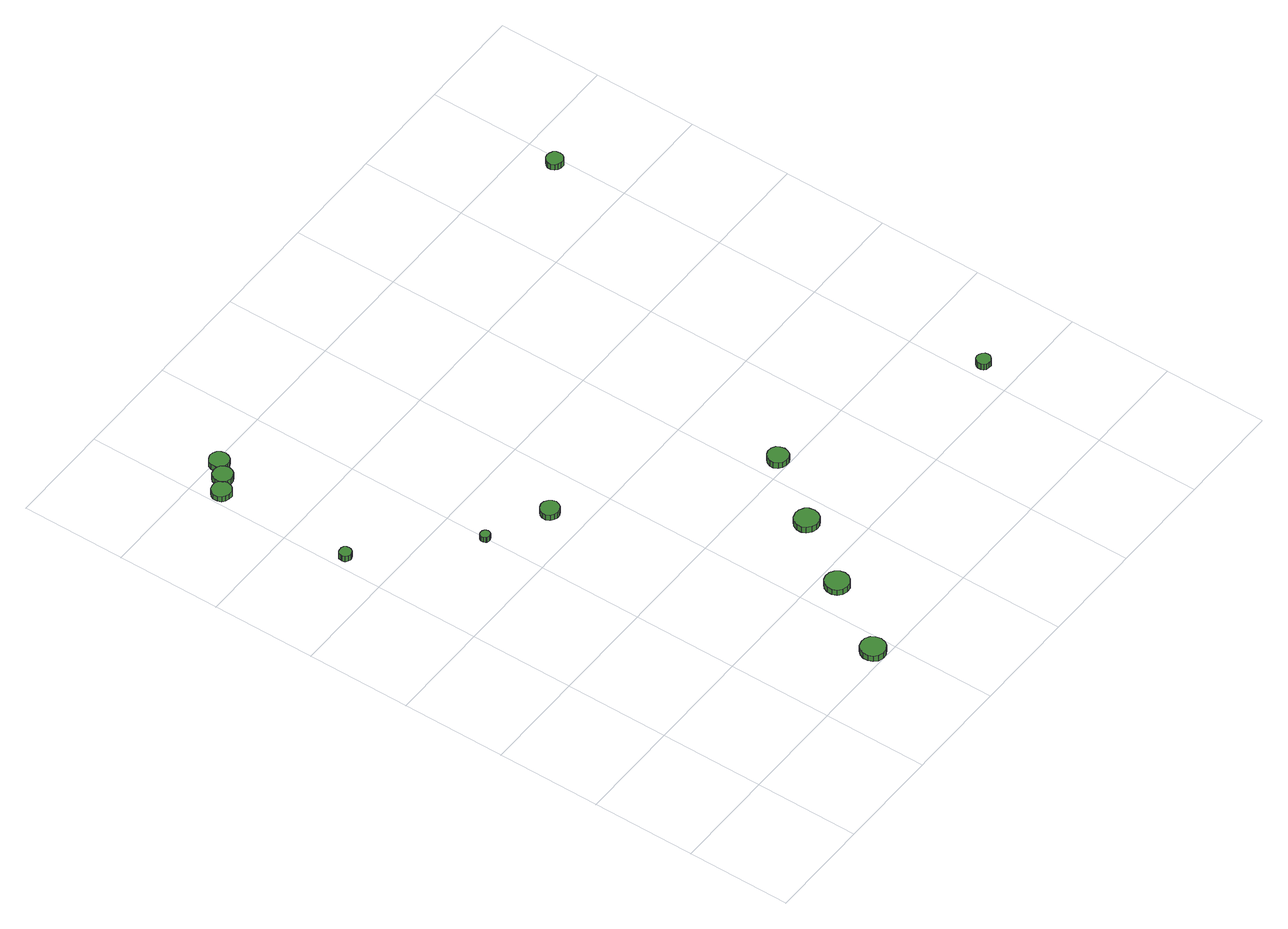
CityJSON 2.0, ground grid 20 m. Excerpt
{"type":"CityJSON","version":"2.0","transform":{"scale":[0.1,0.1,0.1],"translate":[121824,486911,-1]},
"CityObjects":{
"tree1":{"type":"SolitaryVegetationObject","attributes":{"function":"something"},"geometry":[{"type":"MultiSurface","lod":"1","boundaries":[[[0,1,2,3,4,5,6,7,8,9,10,11,12,13,14]],[[15,16,17,18,19,20,21,22,23,24,25,26,27,28,29]],[[0,29,28,1]],[[1,28,27,2]],[[2,27,26,3]],[[3,26,25,4]],[[4,25,24,5]],[[5,24,23,6]],[[6,23,22,7]],[[7,22,21,8]],[[8,21,20,9]],[[9,20,19,10]],[[10,19,18,11]],[[11,18,17,12]],[[12,17,16,13]],[[13,16,15,14]],[[14,15,29,0]]]}]},
"tree2":{"type":"SolitaryVegetationObject","attributes":{"function":"something"},"geometry":[{"type":"MultiSurface","lod":"1","boundaries":[[[30,31,32,33,34,35,36,37,38,39,40,41,42,43,44]],[[45,46,47,48,49,50,51,52,53,54,55,56,57,58,59]],[[30,59,58,31]],[[31,58,57,32]],[[32,57,56,33]],[[33,56,55,34]],[[34,55,54,35]],[[35,54,53,36]],[[36,53,52,37]],[[37,52,51,38]],[[38,51,50,39]],[[39,50,49,40]],[[40,49,48,41]],[[41,48,47,42]],[[42,47,46,43]],[[43,46,45,44]],[[44,45,59,30]]]}]},
"tree3":{"type":"SolitaryVegetationObject","attributes":{"function":"something"},"geometry":[{"type":"MultiSurface","lod":"1","boundaries":[[[60,61,62,63,64,65,66,67,68,69,70,71,72,73,74]],[[75,76,77,78,79,80,81,82,83,84,85,86,87,88,89]],[[60,89,88,61]],[[61,88,87,62]],[[62,87,86,63]],[[63,86,85,64]],[[64,85,84,65]],[[65,84,83,66]],[[66,83,82,67]],[[67,82,81,68]],[[68,81,80,69]],[[69,80,79,70]],[[70,79,78,71]],[[71,78,77,72]],[[72,77,76,73]],[[73,76,75,74]],[[74,75,89,60]]]}]},
"tree4":{"type":"SolitaryVegetationObject","attributes":{"function":"something"},"geometry":[{"type":"MultiSurface","lod":"1","boundaries":[[[90,91,92,93,94,95,96,97,98,99,100,101,102,103,104]],[[105,106,107,108,109,110,111,112,113,114,115,116,117,118,119]],[[90,119,118,91]],[[91,118,117,92]],[[92,117,116,93]],[[93,116,115,94]],[[94,115,114,95]],[[95,114,113,96]],[[96,113,112,97]],[[97,112,111,98]],[[98,111,110,99]],[[99,110,109,100]],[[100,109,108,101]],[[101,108,107,102]],[[102,107,106,103]],[[103,106,105,104]],[[104,105,119,90]]]}]},
"tree5":{"type":"SolitaryVegetationObject","attributes":{"function":"something"},"geometry":[{"type":"MultiSurface","lod":"1","boundaries":[[[120,121,122,123,124,125,126,127,128,129,130,131,132,133,134]],[[135,136,137,138,139,140,141,142,143,144,145,146,147,148,149]],[[120,149,148,121]],[[121,148,147,122]],[[122,147,146,123]],[[123,146,145,124]],[[124,145,144,125]],[[125,144,143,126]],[[126,143,142,127]],[[127,142,141,128]],[[128,141,140,129]],[[129,140,139,130]],[[130,139,138,131]],[[131,138,137,132]],[[132,137,136,133]],[[133,136,135,134]],[[134,135,149,120]]]}]},
"tree6":{"type":"SolitaryVegetationObject","attributes":{"function":"something"},"geometry":[{"type":"MultiSurface","lod":"1","boundaries":[[[150,151,152,153,154,155,156,157,158,159,160,161,162,163,164]],[[165,166,167,168,169,170,171,172,173,174,175,176,177,178,179]],[[150,179,178,151]],[[151,178,177,152]],[[152,177,176,153]],[[153,176,175,154]],[[154,175,174,155]],[[155,174,173,156]],[[156,173,172,157]],[[157,172,171,158]],[[158,171,170,159]],[[159,170,169,160]],[[160,169,168,161]],[[161,168,167,162]],[[162,167,166,163]],[[163,166,165,164]],[[164,165,179,150]]]}]},
"tree7":{"type":"SolitaryVegetationObject","attributes":{"function":"something"},"geometry":[{"type":"MultiSurface","lod":"1","boundaries":[[[180,181,182,183,184,185,186,187,188,189,190,191,192,193,194]],[[195,196,197,198,199,200,201,202,203,204,205,206,207,208,209]],[[180,209,208,181]],[[181,208,207,182]],[[182,207,206,183]],[[183,206,205,184]],[[184,205,204,185]],[[185,204,203,186]],[[186,203,202,187]],[[187,202,201,188]],[[188,201,200,189]],[[189,200,199,190]],[[190,199,198,191]],[[191,198,197,192]],[[192,197,196,193]],[[193,196,195,194]],[[194,195,209,180]]]}]},
"tree8":{"type":"SolitaryVegetationObject","attributes":{"function":"something"},"geometry":[{"type":"MultiSurface","lod":"1","boundaries":[[[210,211,212,213,214,215,216,217,218,219,220,221,222,223,224]],[[225,226,227,228,229,230,231,232,233,234,235,236,237,238,239]],[[210,239,238,211]],[[211,238,237,212]],[[212,237,236,213]],[[213,236,235,214]],[[214,235,234,215]],[[215,234,233,216]],[[216,233,232,217]],[[217,232,231,218]],[[218,231,230,219]],[[219,230,229,220]],[[220,229,228,221]],[[221,228,227,222]],[[222,227,226,223]],[[223,226,225,224]],[[224,225,239,210]]]}]},
"tree9":{"type":"SolitaryVegetationObject","attributes":{"function":"something"},"geometry":[{"type":"MultiSurface","lod":"1","boundaries":[[[240,241,242,243,244,245,246,247,248,249,250,251,252,253,254]],[[255,256,257,258,259,260,261,262,263,264,265,266,267,268,269]],[[240,269,268,241]],[[241,268,267,242]],[[242,267,266,243]],[[243,266,265,244]],[[244,265,264,245]],[[245,264,263,246]],[[246,263,262,247]],[[247,262,261,248]],[[248,261,260,249]],[[249,260,259,250]],[[250,259,258,251]],[[251,258,257,252]],[[252,257,256,253]],[[253,256,255,254]],[[254,255,269,240]]]}]},
"tree10":{"type":"SolitaryVegetationObject","attributes":{"function":"something"},"geometry":[{"type":"MultiSurface","lod":"1","boundaries":[[[270,271,272,273,274,275,276,277,278,279,280,281,282,283,284]],[[285,286,287,288,289,290,291,292,293,294,295,296,297,298,299]],[[270,299,298,271]],[[271,298,297,272]],[[272,297,296,273]],[[273,296,295,274]],[[274,295,294,275]],[[275,294,293,276]],[[276,293,292,277]],[[277,292,291,278]],[[278,291,290,279]],[[279,290,289,280]],[[280,289,288,281]],[[281,288,287,282]],[[282,287,286,283]],[[283,286,285,284]],[[284,285,299,270]]]}]},
"tree11":{"type":"SolitaryVegetationObject","attributes":{"function":"something"},"geometry":[{"type":"MultiSurface","lod":"1","boundaries":[[[300,301,302,303,304,305,306,307,308,309,310,311,312,313,314]],[[315,316,317,318,319,320,321,322,323,324,325,326,327,328,329]],[[300,329,328,301]],[[301,328,327,302]],[[302,327,326,303]],[[303,326,325,304]],[[304,325,324,305]],[[305,324,323,306]],[[306,323,322,307]],[[307,322,321,308]],[[308,321,320,309]],[[309,320,319,310]],[[310,319,318,311]],[[311,318,317,312]],[[312,317,316,313]],[[313,316,315,314]],[[314,315,329,300]]]}]},
"tree12":{"type":"SolitaryVegetationObject","attributes":{"function":"something"},"geometry":[{"type":"MultiSurface","lod":"1","boundaries":[[[330,331,332,333,334,335,336,337,338,339,340,341,342,343,344]],[[345,346,347,348,349,350,351,352,353,354,355,356,357,358,359]],[[330,359,358,331]],[[331,358,357,332]],[[332,357,356,333]],[[333,356,355,334]],[[334,355,354,335]],[[335,354,353,336]],[[336,353,352,337]],[[337,352,351,338]],[[338,351,350,339]],[[339,350,349,340]],[[340,349,348,341]],[[341,348,347,342]],[[342,347,346,343]],[[343,346,345,344]],[[344,345,359,330]]]}]}
},
"vertices":[
[36,888,24],[35,893,24],[32,897,24],[28,899,24],[23,899,24],[19,898,24],[15,895,24],[13,890,24],[13,886,24],[15,881,24],[19,878,24],[23,876,24],[28,877,24],[32,879,24],[35,883,24],[35,883,11],[32,879,11],[28,877,11],[23,876,11],[19,878,11],[15,881,11],[13,886,11],[13,890,11],[15,895,11],[19,898,11],[23,899,11],[28,899,11],[32,897,11],[35,893,11],[36,888,11],
[38,1145,26],[36,1153,26],[32,1159,26],[25,1163,26],[17,1163,26],[10,1161,26],[4,1156,26],[1,1149,26],[1,1141,26],[4,1134,26],[10,1129,26],[17,1127,26],[25,1127,26],[32,1131,26],[36,1137,26],[36,1137,14],[32,1131,14],[25,1127,14],[17,1127,14],[10,1129,14],[4,1134,14],[1,1141,14],[1,1149,14],[4,1156,14],[10,1161,14],[17,1163,14],[25,1163,14],[32,1159,14],[36,1153,14],[38,1145,14],
[393,24,22],[391,34,22],[386,42,22],[377,47,22],[368,48,22],[358,45,22],[351,38,22],[347,29,22],[347,20,22],[351,11,22],[358,4,22],[368,1,22],[377,2,22],[386,7,22],[391,15,22],[391,15,9],[386,7,9],[377,2,9],[368,1,9],[358,4,9],[351,11,9],[347,20,9],[347,29,9],[351,38,9],[358,45,9],[368,48,9],[377,47,9],[386,42,9],[391,34,9],[393,24,9],
[193,708,42],[192,711,42],[190,714,42],[187,716,42],[183,717,42],[179,716,42],[177,713,42],[175,710,42],[175,706,42],[177,702,42],[179,700,42],[183,699,42],[187,699,42],[190,701,42],[192,704,42],[192,704,30],[190,701,30],[187,699,30],[183,699,30],[179,700,30],[177,702,30],[175,706,30],[175,710,30],[177,713,30],[179,716,30],[183,717,30],[187,716,30],[190,714,30],[192,711,30],[193,708,30],
[68,1164,27],[66,1171,27],[62,1178,27],[55,1181,27],[48,1182,27],[40,1180,27],[34,1175,27],[31,1168,27],[31,1160,27],[34,1153,27],[40,1148,27],[48,1145,27],[55,1146,27],[62,1150,27],[66,1156,27],[66,1156,14],[62,1150,14],[55,1146,14],[48,1145,14],[40,1148,14],[34,1153,14],[31,1160,14],[31,1168,14],[34,1175,14],[40,1180,14],[48,1182,14],[55,1181,14],[62,1178,14],[66,1171,14],[68,1164,14],
[93,1189,26],[91,1197,26],[87,1203,26],[80,1207,26],[72,1208,26],[65,1205,26],[59,1200,26],[56,1193,26],[56,1185,26],[59,1178,26],[65,1173,26],[72,1171,26],[80,1171,26],[87,1175,26],[91,1182,26],[91,1182,14],[87,1175,14],[80,1171,14],[72,1171,14],[65,1173,14],[59,1178,14],[56,1185,14],[56,1193,14],[59,1200,14],[65,1205,14],[72,1208,14],[80,1207,14],[87,1203,14],[91,1197,14],[93,1189,14],
[323,658,34],[321,665,34],[317,671,34],[310,675,34],[303,676,34],[296,673,34],[290,668,34],[287,662,34],[287,654,34],[290,647,34],[296,643,34],[303,640,34],[310,641,34],[317,645,34],[321,651,34],[321,651,21],[317,645,21],[310,641,21],[303,640,21],[296,643,21],[290,647,21],[287,654,21],[287,662,21],[290,668,21],[296,673,21],[303,676,21],[310,675,21],[317,671,21],[321,665,21],[323,658,21],
[482,164,24],[480,173,24],[474,181,24],[466,186,24],[456,187,24],[447,184,24],[440,178,24],[436,169,24],[436,159,24],[440,150,24],[447,144,24],[456,141,24],[466,142,24],[474,147,24],[480,155,24],[480,155,12],[474,147,12],[466,142,12],[456,141,12],[447,144,12],[440,150,12],[436,159,12],[436,169,12],[440,178,12],[447,184,12],[456,187,12],[466,186,12],[474,181,12],[480,173,12],[482,164,12],
[567,289,30],[565,299,30],[560,306,30],[551,311,30],[542,312,30],[533,309,30],[525,303,30],[521,294,30],[521,284,30],[525,276,30],[533,269,30],[542,266,30],[551,267,30],[560,272,30],[565,280,30],[565,280,17],[560,272,17],[551,267,17],[542,266,17],[533,269,17],[525,276,17],[521,284,17],[521,294,17],[525,303,17],[533,309,17],[542,312,17],[551,311,17],[560,306,17],[565,299,17],[567,289,17],
[651,412,36],[649,420,36],[645,427,36],[638,431,36],[629,432,36],[622,429,36],[616,424,36],[612,416,36],[612,408,36],[616,401,36],[622,395,36],[629,393,36],[638,393,36],[645,397,36],[649,404,36],[649,404,23],[645,397,23],[638,393,23],[629,393,23],[622,395,23],[616,401,23],[612,408,23],[612,416,23],[616,424,23],[622,429,23],[629,432,23],[638,431,23],[645,427,23],[649,420,23],[651,412,23],
[1036,259,34],[1035,265,34],[1031,269,34],[1026,272,34],[1021,273,34],[1015,271,34],[1011,267,34],[1009,262,34],[1009,256,34],[1011,251,34],[1015,247,34],[1021,246,34],[1026,246,34],[1031,249,34],[1035,254,34],[1035,254,21],[1031,249,21],[1026,246,21],[1021,246,21],[1015,247,21],[1011,251,21],[1009,256,21],[1009,262,21],[1011,267,21],[1015,271,21],[1021,273,21],[1026,272,21],[1031,269,21],[1035,265,21],[1036,259,21],
[1002,1136,25],[1001,1143,25],[997,1148,25],[991,1151,25],[985,1152,25],[979,1150,25],[974,1145,25],[971,1140,25],[971,1133,25],[974,1127,25],[979,1123,25],[985,1121,25],[991,1121,25],[997,1125,25],[1001,1130,25],[1001,1130,12],[997,1125,12],[991,1121,12],[985,1121,12],[979,1123,12],[974,1127,12],[971,1133,12],[971,1140,12],[974,1145,12],[979,1150,12],[985,1152,12],[991,1151,12],[997,1148,12],[1001,1143,12],[1002,1136,12]
]}
